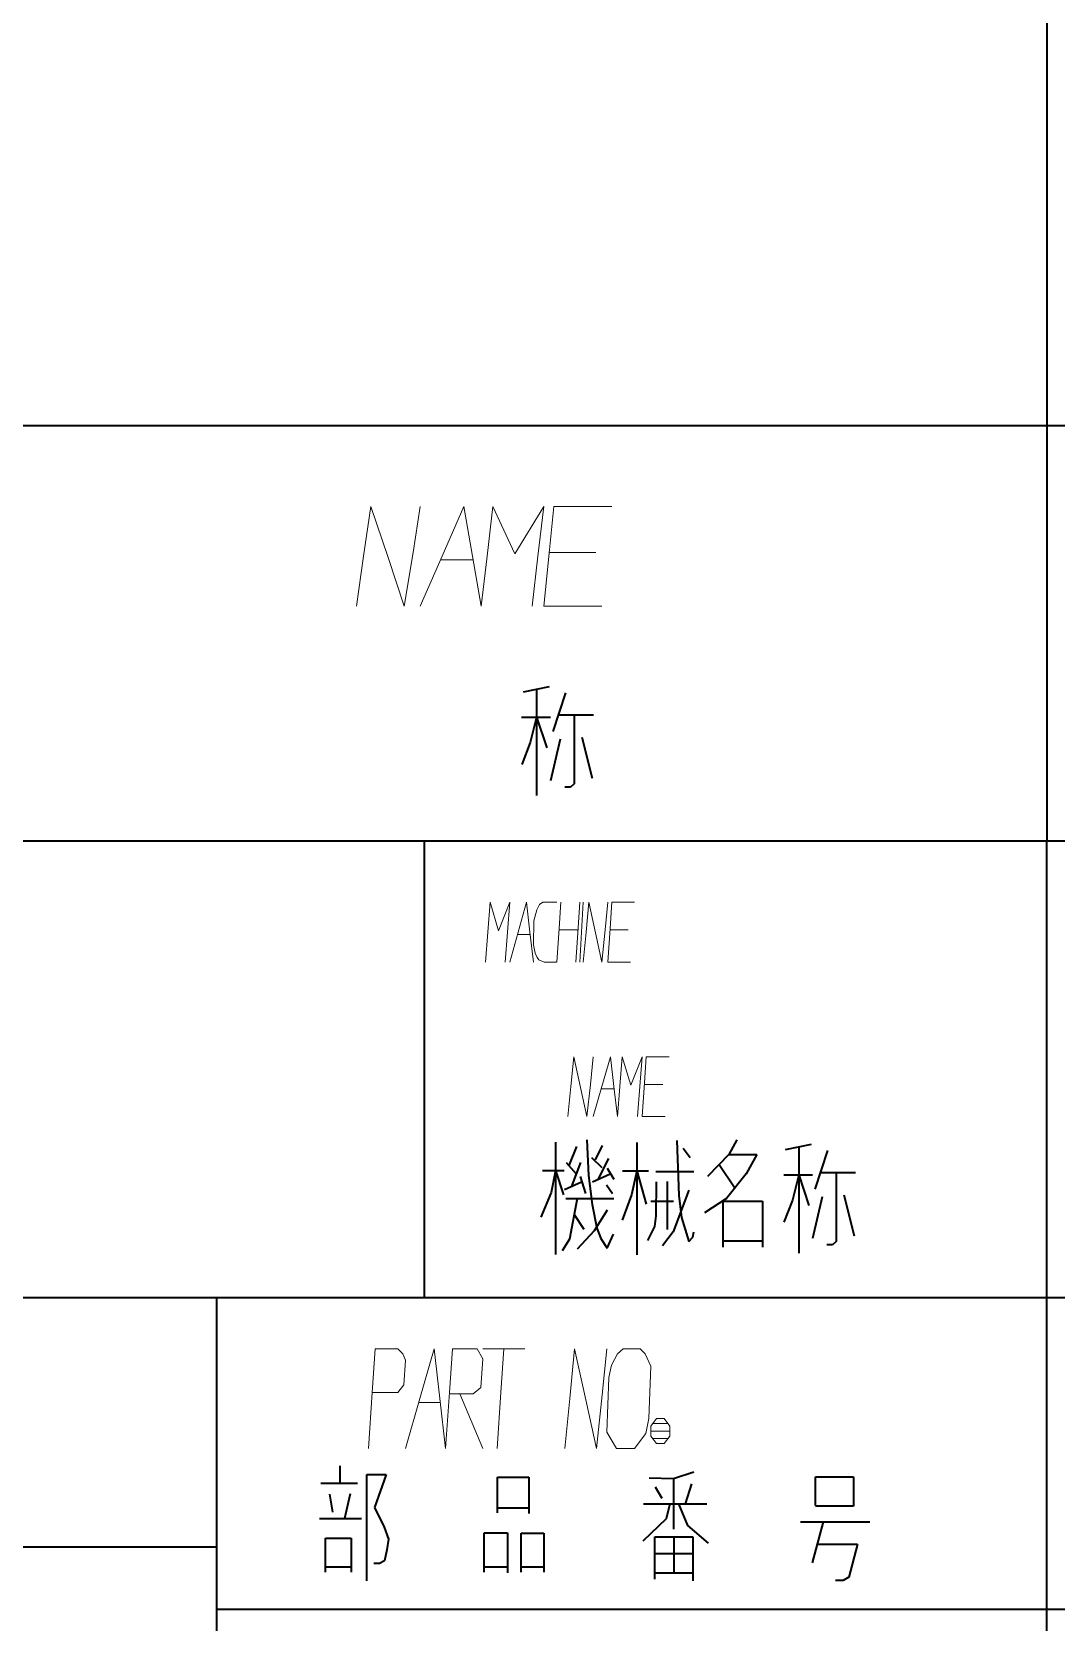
# Model space of a CAD drawing. Header units: millimetres. Extents: x 1333 to 104182, y -62926 to -5704.
# Drawn here: x 49491.8 to 49541.2, y -62625.2 to -62548.6 of the extents above; entities that cross this region are included whole.
import ezdxf

# ---------------------------------------------------------------- set-up
doc = ezdxf.new("R2010")
doc.units = ezdxf.units.MM
doc.header["$LTSCALE"] = 0.5
doc.layers.add('08', color=1, linetype='Continuous')

# ---------------------------------------------------------------- blocks, each defined once
blk = doc.blocks.new('D')
at = {"color": 7, "lineweight": 35, "ltscale": 0.25}
blk.add_line((54196.08, -14049.043), (54196.08, -14069.043), dxfattribs=at)
at = {"color": 7, "lineweight": 35}
blk.add_line((54356.08, -14069.043), (54076.08, -14069.043), dxfattribs=at)
blk = doc.blocks.new('arwear')
at = {"layer": '08', "color": 3, "xscale": 0.5, "yscale": 0.5, "zscale": 0.5}
blk.add_blockref('D', (26347.04, -5592.506), dxfattribs=at)

msp = doc.modelspace()

# ---------------------------------------------------------------- linework, layer by layer
at = {"color": 7, "lineweight": 35}
for p, q in [((49700.743, -62567.561), (49420.743, -62567.561)), ((49700.743, -62567.561), (49420.743, -62567.561)), ((49700.743, -62567.561), (49420.743, -62567.561)), ((49700.743, -62587.561), (49420.743, -62587.561)), ((49700.743, -62587.561), (49420.743, -62587.561)), ((49700.743, -62587.561), (49420.743, -62587.561)), ((49700.743, -62587.561), (49420.743, -62587.561)), ((49540.743, -62639.561), (49540.743, -62587.561)), ((49670.743, -62609.561), (49420.743, -62609.561)), ((49420.743, -62621.561), (49500.743, -62621.561)), ((49500.743, -62624.561), (49670.743, -62624.561))]:
    msp.add_line(p, q, dxfattribs=at)
at = {"color": 7, "lineweight": 35, "ltscale": 0.25}
msp.add_line((49540.743, -62567.561), (49540.743, -62587.561), dxfattribs=at)
msp.add_line((49540.743, -62567.561), (49540.743, -62587.561), dxfattribs=at)
at = {"color": 7, "lineweight": 35, "ltscale": 0.015902}
for p, q in [((49516.764, -62580.126), (49515.519, -62580.387)), ((49516.764, -62580.126), (49515.519, -62580.387)), ((49529.39, -62602.174), (49528.145, -62602.435))]:
    msp.add_line(p, q, dxfattribs=at)
at = {"color": 7, "lineweight": 35, "ltscale": 0.063974}
msp.add_line((49516.169, -62580.251), (49516.169, -62585.369), dxfattribs=at)
msp.add_line((49516.169, -62580.251), (49516.169, -62585.369), dxfattribs=at)
at = {"color": 7, "lineweight": 35, "ltscale": 0.024588}
for p, q in [((49517.554, -62580.414), (49516.95, -62582.286)), ((49517.554, -62580.414), (49516.95, -62582.286)), ((49530.18, -62602.463), (49529.576, -62604.334))]:
    msp.add_line(p, q, dxfattribs=at)
at = {"color": 7, "lineweight": 35, "ltscale": 0.01731}
msp.add_line((49515.445, -62581.597), (49516.83, -62581.597), dxfattribs=at)
msp.add_line((49515.445, -62581.597), (49516.83, -62581.597), dxfattribs=at)
at = {"color": 7, "lineweight": 35, "ltscale": 0.015609}
for p, q in [((49516.169, -62581.597), (49515.863, -62582.808)), ((49516.169, -62581.597), (49515.863, -62582.808)), ((49528.794, -62603.645), (49528.489, -62604.856))]:
    msp.add_line(p, q, dxfattribs=at)
at = {"color": 7, "lineweight": 35, "ltscale": 0.019512}
msp.add_line((49516.169, -62581.597), (49516.663, -62583.078), dxfattribs=at)
msp.add_line((49516.169, -62581.597), (49516.663, -62583.078), dxfattribs=at)
at = {"color": 7, "lineweight": 35, "ltscale": 0.021167}
for p, q in [((49517.208, -62581.487), (49518.901, -62581.487)), ((49517.208, -62581.487), (49518.901, -62581.487)), ((49529.834, -62603.535), (49531.527, -62603.535))]:
    msp.add_line(p, q, dxfattribs=at)
at = {"color": 7, "lineweight": 35, "ltscale": 0.041415}
for p, q in [((49517.972, -62581.487), (49517.972, -62584.8)), ((49517.972, -62581.487), (49517.972, -62584.8)), ((49530.598, -62603.535), (49530.598, -62606.849))]:
    msp.add_line(p, q, dxfattribs=at)
at = {"color": 7, "lineweight": 35, "ltscale": 0.014329}
for p, q in [((49515.863, -62582.808), (49515.454, -62583.879)), ((49515.863, -62582.808), (49515.454, -62583.879)), ((49528.489, -62604.856), (49528.08, -62605.927))]:
    msp.add_line(p, q, dxfattribs=at)
at = {"color": 7, "lineweight": 35, "ltscale": 0.025806}
msp.add_line((49517.303, -62582.649), (49516.838, -62584.661), dxfattribs=at)
msp.add_line((49517.303, -62582.649), (49516.838, -62584.661), dxfattribs=at)
at = {"color": 7, "lineweight": 35, "ltscale": 0.025432}
for p, q in [((49518.344, -62582.556), (49518.836, -62584.53)), ((49518.344, -62582.556), (49518.836, -62584.53)), ((49530.969, -62604.604), (49531.461, -62606.578))]:
    msp.add_line(p, q, dxfattribs=at)
at = {"color": 7, "lineweight": 35, "ltscale": 0.003491}
msp.add_line((49517.805, -62584.968), (49517.526, -62584.968), dxfattribs=at)
msp.add_line((49517.805, -62584.968), (49517.526, -62584.968), dxfattribs=at)
at = {"color": 7, "lineweight": 35, "ltscale": 0.002954}
msp.add_line((49517.972, -62584.8), (49517.805, -62584.968), dxfattribs=at)
msp.add_line((49517.972, -62584.8), (49517.805, -62584.968), dxfattribs=at)
at = {"color": 7, "lineweight": 35, "ltscale": 0.275}
msp.add_line((49510.743, -62587.561), (49510.743, -62609.561), dxfattribs=at)
at = {"color": 7, "lineweight": 35, "ltscale": 0.021664}
msp.add_line((49518.581, -62601.951), (49518.672, -62603.682), dxfattribs=at)
at = {"color": 7, "lineweight": 35, "ltscale": 0.0331}
msp.add_line((49522.93, -62601.988), (49523.013, -62604.635), dxfattribs=at)
at = {"color": 7, "lineweight": 35, "ltscale": 0.010047}
msp.add_line((49525.816, -62601.963), (49525.435, -62602.671), dxfattribs=at)
at = {"color": 7, "lineweight": 35, "ltscale": 0.067471}
msp.add_line((49517.071, -62602.076), (49517.071, -62607.474), dxfattribs=at)
at = {"color": 7, "lineweight": 35, "ltscale": 0.012407}
msp.add_line((49518.096, -62602.272), (49517.713, -62603.188), dxfattribs=at)
at = {"color": 7, "lineweight": 35, "ltscale": 0.009567}
msp.add_line((49519.331, -62602.235), (49518.993, -62602.922), dxfattribs=at)
at = {"color": 7, "lineweight": 35, "ltscale": 0.067654}
msp.add_line((49521.003, -62602.089), (49521.003, -62607.501), dxfattribs=at)
at = {"color": 7, "lineweight": 35, "ltscale": 0.007029}
msp.add_line((49523.232, -62602.363), (49523.571, -62602.812), dxfattribs=at)
at = {"color": 7, "lineweight": 35, "ltscale": 0.018414}
msp.add_line((49525.435, -62602.671), (49524.404, -62603.723), dxfattribs=at)
at = {"color": 7, "lineweight": 35, "ltscale": 0.016833}
msp.add_line((49525.435, -62602.671), (49526.782, -62602.671), dxfattribs=at)
at = {"color": 7, "lineweight": 35, "ltscale": 0.013329}
msp.add_line((49526.782, -62602.671), (49526.262, -62603.602), dxfattribs=at)
at = {"color": 7, "lineweight": 35, "ltscale": 0.063971}
msp.add_line((49528.794, -62602.299), (49528.794, -62607.416), dxfattribs=at)
at = {"color": 7, "lineweight": 35, "ltscale": 0.013098}
msp.add_line((49516.454, -62603.429), (49517.502, -62603.429), dxfattribs=at)
at = {"color": 7, "lineweight": 35, "ltscale": 0.013547}
msp.add_line((49517.071, -62603.429), (49516.87, -62604.494), dxfattribs=at)
at = {"color": 7, "lineweight": 35, "ltscale": 0.015528}
msp.add_line((49517.071, -62603.429), (49517.459, -62604.609), dxfattribs=at)
at = {"color": 7, "lineweight": 35, "ltscale": 0.009157}
msp.add_line((49517.585, -62603.05), (49518.069, -62603.6), dxfattribs=at)
at = {"color": 7, "lineweight": 35, "ltscale": 0.016009}
msp.add_line((49518.28, -62603.041), (49517.832, -62604.241), dxfattribs=at)
at = {"color": 7, "lineweight": 35, "ltscale": 0.008649}
msp.add_line((49518.819, -62602.803), (49519.312, -62603.288), dxfattribs=at)
at = {"color": 7, "lineweight": 35, "ltscale": 0.014328}
msp.add_line((49519.623, -62602.849), (49519.111, -62603.874), dxfattribs=at)
at = {"color": 7, "lineweight": 35, "ltscale": 0.007707}
msp.add_line((49519.559, -62603.325), (49519.887, -62603.847), dxfattribs=at)
at = {"color": 7, "lineweight": 35, "ltscale": 0.01554}
msp.add_line((49520.308, -62603.444), (49521.551, -62603.444), dxfattribs=at)
at = {"color": 7, "lineweight": 35, "ltscale": 0.01491}
msp.add_line((49521.003, -62603.444), (49520.738, -62604.607), dxfattribs=at)
at = {"color": 7, "lineweight": 35, "ltscale": 0.020909}
msp.add_line((49521.003, -62603.444), (49521.45, -62605.056), dxfattribs=at)
at = {"color": 7, "lineweight": 35, "ltscale": 0.022961}
msp.add_line((49521.907, -62603.481), (49523.744, -62603.481), dxfattribs=at)
at = {"color": 7, "lineweight": 35, "ltscale": 0.016928}
msp.add_line((49525.72, -62604.278), (49524.956, -62603.16), dxfattribs=at)
at = {"color": 7, "lineweight": 35, "ltscale": 0.011299}
msp.add_line((49517.503, -62604.351), (49518.325, -62603.975), dxfattribs=at)
at = {"color": 7, "lineweight": 35, "ltscale": 0.010788}
msp.add_line((49518.27, -62603.719), (49518.526, -62604.543), dxfattribs=at)
at = {"color": 7, "lineweight": 35, "ltscale": 0.017424}
msp.add_line((49518.672, -62603.682), (49518.846, -62605.065), dxfattribs=at)
at = {"color": 7, "lineweight": 35, "ltscale": 0.011622}
msp.add_line((49518.864, -62603.975), (49519.714, -62603.6), dxfattribs=at)
at = {"color": 7, "lineweight": 35, "ltscale": 0.006406}
msp.add_line((49519.532, -62604.122), (49519.824, -62604.543), dxfattribs=at)
at = {"color": 7, "lineweight": 35, "ltscale": 0.020491}
msp.add_line((49521.934, -62603.975), (49521.917, -62605.614), dxfattribs=at)
at = {"color": 7, "lineweight": 35, "ltscale": 0.028964}
msp.add_line((49522.464, -62603.966), (49522.464, -62606.283), dxfattribs=at)
at = {"color": 7, "lineweight": 35, "ltscale": 0.018948}
msp.add_line((49526.262, -62603.602), (49525.314, -62604.785), dxfattribs=at)
at = {"color": 7, "lineweight": 35, "ltscale": 0.017297}
msp.add_line((49528.071, -62603.645), (49529.455, -62603.645), dxfattribs=at)
at = {"color": 7, "lineweight": 35, "ltscale": 0.019508}
msp.add_line((49528.794, -62603.645), (49529.288, -62605.126), dxfattribs=at)
at = {"color": 7, "lineweight": 35, "ltscale": 0.016204}
msp.add_line((49516.87, -62604.494), (49516.367, -62605.689), dxfattribs=at)
at = {"color": 7, "lineweight": 35, "ltscale": 0.028894}
msp.add_line((49517.576, -62604.781), (49519.887, -62604.781), dxfattribs=at)
at = {"color": 7, "lineweight": 35, "ltscale": 0.024939}
msp.add_line((49518.124, -62604.781), (49517.75, -62606.741), dxfattribs=at)
at = {"color": 7, "lineweight": 35, "ltscale": 0.016223}
msp.add_line((49520.738, -62604.607), (49520.29, -62605.825), dxfattribs=at)
at = {"color": 7, "lineweight": 35, "ltscale": 0.013708}
msp.add_line((49521.669, -62604.909), (49522.766, -62604.909), dxfattribs=at)
at = {"color": 7, "lineweight": 35, "ltscale": 0.026653}
msp.add_line((49523.497, -62604.387), (49522.748, -62606.384), dxfattribs=at)
at = {"color": 7, "lineweight": 35, "ltscale": 0.013388}
msp.add_line((49523.013, -62604.635), (49523.15, -62605.697), dxfattribs=at)
at = {"color": 7, "lineweight": 35, "ltscale": 0.015798}
msp.add_line((49525.314, -62604.785), (49524.254, -62605.474), dxfattribs=at)
at = {"color": 7, "lineweight": 35, "ltscale": 0.023572}
for p, q in [((49525.157, -62604.914), (49527.043, -62604.914)), ((49525.157, -62606.815), (49527.043, -62606.815))]:
    msp.add_line(p, q, dxfattribs=at)
at = {"color": 7, "lineweight": 35, "ltscale": 0.027603}
msp.add_line((49525.157, -62607.122), (49525.157, -62604.914), dxfattribs=at)
at = {"color": 7, "lineweight": 35, "ltscale": 0.027719}
msp.add_line((49527.043, -62604.914), (49527.043, -62607.131), dxfattribs=at)
at = {"color": 7, "lineweight": 35, "ltscale": 0.025803}
msp.add_line((49529.928, -62604.697), (49529.464, -62606.709), dxfattribs=at)
at = {"color": 7, "lineweight": 35, "ltscale": 0.010682}
msp.add_line((49517.977, -62605.549), (49518.444, -62606.265), dxfattribs=at)
at = {"color": 7, "lineweight": 35, "ltscale": 0.014569}
msp.add_line((49518.846, -62605.065), (49519.065, -62606.21), dxfattribs=at)
at = {"color": 7, "lineweight": 35, "ltscale": 0.01454}
msp.add_line((49519.559, -62605.349), (49518.947, -62606.338), dxfattribs=at)
at = {"color": 7, "lineweight": 35, "ltscale": 0.006477}
msp.add_line((49521.917, -62605.614), (49521.843, -62606.127), dxfattribs=at)
at = {"color": 7, "lineweight": 35, "ltscale": 0.015171}
msp.add_line((49523.15, -62605.697), (49523.497, -62606.86), dxfattribs=at)
at = {"color": 7, "lineweight": 35, "ltscale": 0.015131}
msp.add_line((49518.947, -62606.338), (49518.115, -62607.217), dxfattribs=at)
at = {"color": 7, "lineweight": 35, "ltscale": 0.006739}
msp.add_line((49519.065, -62606.21), (49519.257, -62606.714), dxfattribs=at)
at = {"color": 7, "lineweight": 35, "ltscale": 0.009213}
msp.add_line((49519.568, -62607.171), (49519.878, -62606.503), dxfattribs=at)
at = {"color": 7, "lineweight": 35, "ltscale": 0.009466}
msp.add_line((49521.843, -62606.127), (49521.505, -62606.805), dxfattribs=at)
at = {"color": 7, "lineweight": 35, "ltscale": 0.010708}
msp.add_line((49522.748, -62606.384), (49522.236, -62607.071), dxfattribs=at)
at = {"color": 7, "lineweight": 35, "ltscale": 0.00337}
msp.add_line((49523.698, -62606.649), (49523.744, -62606.384), dxfattribs=at)
at = {"color": 7, "lineweight": 35, "ltscale": 0.008224}
msp.add_line((49517.75, -62606.741), (49517.402, -62607.299), dxfattribs=at)
at = {"color": 7, "lineweight": 35, "ltscale": 0.006915}
msp.add_line((49519.257, -62606.714), (49519.568, -62607.171), dxfattribs=at)
at = {"color": 7, "lineweight": 35, "ltscale": 0.003641}
msp.add_line((49523.497, -62606.86), (49523.698, -62606.649), dxfattribs=at)
at = {"color": 7, "lineweight": 35, "ltscale": 0.003479}
msp.add_line((49530.43, -62607.016), (49530.152, -62607.016), dxfattribs=at)
at = {"color": 7, "lineweight": 35, "ltscale": 0.002963}
msp.add_line((49530.598, -62606.849), (49530.43, -62607.016), dxfattribs=at)
at = {"color": 7, "lineweight": 35, "ltscale": 0.375}
msp.add_line((49500.743, -62609.561), (49500.743, -62639.561), dxfattribs=at)
at = {"color": 7, "lineweight": 35, "ltscale": 0.010388}
msp.add_line((49506.679, -62617.661), (49506.679, -62618.492), dxfattribs=at)
at = {"color": 7, "lineweight": 35, "ltscale": 0.011658}
msp.add_line((49507.983, -62618.076), (49508.916, -62618.076), dxfattribs=at)
at = {"color": 7, "lineweight": 35, "ltscale": 0.063995}
msp.add_line((49507.983, -62623.196), (49507.983, -62618.076), dxfattribs=at)
at = {"color": 7, "lineweight": 35, "ltscale": 0.021058}
msp.add_line((49508.916, -62618.076), (49508.352, -62619.664), dxfattribs=at)
at = {"color": 7, "lineweight": 35, "ltscale": 0.012818}
msp.add_line((49523.74, -62617.968), (49522.767, -62618.293), dxfattribs=at)
at = {"color": 7, "lineweight": 35, "ltscale": 0.022021}
msp.add_line((49505.776, -62618.492), (49507.538, -62618.492), dxfattribs=at)
at = {"color": 7, "lineweight": 35, "ltscale": 0.019055}
for p, q in [((49514.276, -62618.21), (49515.8, -62618.21)), ((49514.276, -62619.679), (49515.8, -62619.679))]:
    msp.add_line(p, q, dxfattribs=at)
at = {"color": 7, "lineweight": 35, "ltscale": 0.021518}
msp.add_line((49514.276, -62619.931), (49514.276, -62618.21), dxfattribs=at)
at = {"color": 7, "lineweight": 35, "ltscale": 0.021887}
msp.add_line((49515.8, -62618.21), (49515.8, -62619.961), dxfattribs=at)
at = {"color": 7, "lineweight": 35, "ltscale": 0.014787}
msp.add_line((49522.767, -62618.293), (49521.585, -62618.264), dxfattribs=at)
at = {"color": 7, "lineweight": 35, "ltscale": 0.007986}
msp.add_line((49521.879, -62618.674), (49522.204, -62619.224), dxfattribs=at)
at = {"color": 7, "lineweight": 35, "ltscale": 0.030359}
msp.add_line((49522.767, -62618.293), (49522.767, -62620.721), dxfattribs=at)
at = {"color": 7, "lineweight": 35, "ltscale": 0.01256}
msp.add_line((49523.627, -62618.533), (49523.331, -62619.493), dxfattribs=at)
at = {"color": 7, "lineweight": 35, "ltscale": 0.0229}
for p, q in [((49529.6, -62618.187), (49531.432, -62618.187)), ((49531.432, -62619.613), (49529.6, -62619.613)), ((49521.866, -62621.088), (49523.698, -62621.088)), ((49521.866, -62621.893), (49523.698, -62621.893)), ((49521.866, -62622.825), (49523.698, -62622.825))]:
    msp.add_line(p, q, dxfattribs=at)
at = {"color": 7, "lineweight": 35, "ltscale": 0.017294}
msp.add_line((49529.6, -62619.571), (49529.6, -62618.187), dxfattribs=at)
at = {"color": 7, "lineweight": 35, "ltscale": 0.017825}
msp.add_line((49531.432, -62618.187), (49531.432, -62619.613), dxfattribs=at)
at = {"color": 7, "lineweight": 35, "ltscale": 0.010914}
msp.add_line((49506.191, -62619.026), (49506.338, -62619.887), dxfattribs=at)
at = {"color": 7, "lineweight": 35, "ltscale": 0.01521}
msp.add_line((49507.183, -62619.011), (49506.917, -62620.198), dxfattribs=at)
at = {"color": 7, "lineweight": 35, "ltscale": 0.03822}
msp.add_line((49521.316, -62619.493), (49524.374, -62619.493), dxfattribs=at)
at = {"color": 7, "lineweight": 35, "ltscale": 0.009288}
msp.add_line((49522.585, -62619.493), (49522.401, -62620.213), dxfattribs=at)
at = {"color": 7, "lineweight": 35, "ltscale": 0.01416}
msp.add_line((49523.006, -62619.493), (49523.444, -62620.538), dxfattribs=at)
at = {"color": 7, "lineweight": 35, "ltscale": 0.025366}
msp.add_line((49505.702, -62620.198), (49507.731, -62620.198), dxfattribs=at)
at = {"color": 7, "lineweight": 35, "ltscale": 0.013274}
msp.add_line((49508.352, -62619.664), (49508.827, -62620.614), dxfattribs=at)
at = {"color": 7, "lineweight": 35, "ltscale": 0.01933}
msp.add_line((49522.401, -62620.213), (49521.288, -62621.286), dxfattribs=at)
at = {"color": 7, "lineweight": 35, "ltscale": 0.041748}
msp.add_line((49528.881, -62620.362), (49532.221, -62620.362), dxfattribs=at)
at = {"color": 7, "lineweight": 35, "ltscale": 0.025631}
msp.add_line((49529.966, -62620.362), (49529.436, -62622.342), dxfattribs=at)
at = {"color": 7, "lineweight": 35, "ltscale": 0.007682}
msp.add_line((49508.827, -62620.614), (49509.034, -62621.193), dxfattribs=at)
at = {"color": 7, "lineweight": 35, "ltscale": 0.014063}
for p, q in [((49513.639, -62620.896), (49514.764, -62620.896)), ((49513.639, -62622.528), (49514.764, -62622.528))]:
    msp.add_line(p, q, dxfattribs=at)
at = {"color": 7, "lineweight": 35, "ltscale": 0.023557}
msp.add_line((49513.639, -62622.78), (49513.639, -62620.896), dxfattribs=at)
at = {"color": 7, "lineweight": 35, "ltscale": 0.023926}
msp.add_line((49514.764, -62620.896), (49514.764, -62622.81), dxfattribs=at)
at = {"color": 7, "lineweight": 35, "ltscale": 0.013696}
for p, q in [((49515.416, -62620.911), (49516.511, -62620.911)), ((49515.416, -62622.528), (49516.511, -62622.528))]:
    msp.add_line(p, q, dxfattribs=at)
at = {"color": 7, "lineweight": 35, "ltscale": 0.023373}
for p, q in [((49515.416, -62622.78), (49515.416, -62620.911)), ((49516.511, -62620.911), (49516.511, -62622.78))]:
    msp.add_line(p, q, dxfattribs=at)
at = {"color": 7, "lineweight": 35, "ltscale": 0.025415}
msp.add_line((49521.866, -62623.121), (49521.866, -62621.088), dxfattribs=at)
at = {"color": 7, "lineweight": 35, "ltscale": 0.02171}
msp.add_line((49522.782, -62621.088), (49522.782, -62622.825), dxfattribs=at)
at = {"color": 7, "lineweight": 35, "ltscale": 0.016253}
msp.add_line((49523.444, -62620.538), (49524.43, -62621.385), dxfattribs=at)
at = {"color": 7, "lineweight": 35, "ltscale": 0.026477}
msp.add_line((49523.698, -62621.088), (49523.698, -62623.206), dxfattribs=at)
at = {"color": 7, "lineweight": 35, "ltscale": 0.015356}
for p, q in [((49505.999, -62621.148), (49507.227, -62621.148)), ((49505.999, -62622.528), (49507.227, -62622.528))]:
    msp.add_line(p, q, dxfattribs=at)
at = {"color": 7, "lineweight": 35, "ltscale": 0.020404}
for p, q in [((49505.999, -62622.78), (49505.999, -62621.148)), ((49507.227, -62621.148), (49507.227, -62622.78))]:
    msp.add_line(p, q, dxfattribs=at)
at = {"color": 7, "lineweight": 35, "ltscale": 0.006804}
msp.add_line((49508.945, -62621.712), (49508.841, -62622.246), dxfattribs=at)
at = {"color": 7, "lineweight": 35, "ltscale": 0.006585}
msp.add_line((49509.034, -62621.193), (49508.945, -62621.712), dxfattribs=at)
at = {"color": 7, "lineweight": 35, "ltscale": 0.024377}
msp.add_line((49529.679, -62621.433), (49531.629, -62621.433), dxfattribs=at)
at = {"color": 7, "lineweight": 35, "ltscale": 0.020591}
msp.add_line((49531.629, -62621.433), (49531.203, -62623.025), dxfattribs=at)
at = {"color": 7, "lineweight": 35, "ltscale": 0.003516}
msp.add_line((49508.604, -62622.365), (49508.323, -62622.365), dxfattribs=at)
at = {"color": 7, "lineweight": 35, "ltscale": 0.003316}
msp.add_line((49508.841, -62622.246), (49508.604, -62622.365), dxfattribs=at)
at = {"color": 7, "lineweight": 35, "ltscale": 0.004529}
msp.add_line((49530.935, -62623.179), (49530.573, -62623.179), dxfattribs=at)
at = {"color": 7, "lineweight": 35, "ltscale": 0.003862}
msp.add_line((49531.203, -62623.025), (49530.935, -62623.179), dxfattribs=at)
at = {"color": 7, "lineweight": 13}
for points in [[(49507.484, -62576.24), (49507.834, -62573.84), (49508.184, -62571.44), (49509.023, -62573.9), (49509.793, -62576.24), (49510.212, -62573.66), (49510.562, -62571.44)], [(49507.484, -62576.24), (49507.834, -62573.84), (49508.184, -62571.44), (49509.023, -62573.9), (49509.793, -62576.24), (49510.212, -62573.66), (49510.562, -62571.44)], [(49510.562, -62576.24), (49511.612, -62573.84), (49512.661, -62571.44), (49513.081, -62573.84), (49513.501, -62576.24)], [(49510.562, -62576.24), (49511.612, -62573.84), (49512.661, -62571.44), (49513.081, -62573.84), (49513.501, -62576.24)], [(49513.501, -62576.24), (49513.78, -62573.84), (49514.06, -62571.44), (49515.11, -62573.72), (49516.509, -62571.44), (49516.229, -62573.84), (49515.949, -62576.24)], [(49513.501, -62576.24), (49513.78, -62573.84), (49514.06, -62571.44), (49515.11, -62573.72), (49516.509, -62571.44), (49516.229, -62573.84), (49515.949, -62576.24)], [(49519.307, -62576.24), (49516.509, -62576.24), (49516.789, -62573.54), (49516.998, -62571.44), (49519.797, -62571.44)], [(49519.307, -62576.24), (49516.509, -62576.24), (49516.789, -62573.54), (49516.998, -62571.44), (49519.797, -62571.44)], [(49511.542, -62574.02), (49513.081, -62574.02)], [(49511.542, -62574.02), (49513.081, -62574.02)], [(49516.789, -62573.66), (49519.027, -62573.66)], [(49516.789, -62573.66), (49519.027, -62573.66)], [(49513.711, -62593.394), (49513.82, -62591.954), (49513.928, -62590.514), (49514.333, -62591.882), (49514.874, -62590.514), (49514.766, -62591.954), (49514.658, -62593.394)], [(49514.874, -62593.394), (49515.28, -62591.954), (49515.685, -62590.514), (49515.847, -62591.954), (49516.01, -62593.394)], [(49517.118, -62593.394), (49516.523, -62593.394), (49516.28, -62593.286), (49516.199, -62593.178), (49516.091, -62592.962), (49516.01, -62592.566), (49516.037, -62591.414), (49516.172, -62590.874), (49516.307, -62590.622), (49516.469, -62590.514), (49517.145, -62590.514)], [(49517.145, -62593.394), (49517.253, -62591.774), (49517.334, -62590.514)], [(49518.253, -62590.514), (49518.172, -62591.738), (49518.064, -62593.394)], [(49518.253, -62593.394), (49518.335, -62591.954), (49518.416, -62590.514)], [(49518.416, -62593.394), (49518.551, -62591.954), (49518.686, -62590.514), (49519.011, -62591.99), (49519.308, -62593.394), (49519.47, -62591.846), (49519.605, -62590.514)], [(49520.687, -62593.394), (49519.605, -62593.394), (49519.713, -62591.774), (49519.795, -62590.514), (49520.876, -62590.514)], [(49517.253, -62591.846), (49518.172, -62591.846)], [(49519.713, -62591.846), (49520.579, -62591.846)], [(49515.253, -62592.062), (49515.847, -62592.062)], [(49517.677, -62600.833), (49517.816, -62599.393), (49517.955, -62597.953), (49518.287, -62599.429), (49518.592, -62600.833), (49518.758, -62599.285), (49518.897, -62597.953)], [(49518.897, -62600.833), (49519.313, -62599.393), (49519.729, -62597.953), (49519.895, -62599.393), (49520.061, -62600.833)], [(49520.061, -62600.833), (49520.172, -62599.393), (49520.283, -62597.953), (49520.699, -62599.321), (49521.253, -62597.953), (49521.142, -62599.393), (49521.031, -62600.833)], [(49522.362, -62600.833), (49521.253, -62600.833), (49521.364, -62599.213), (49521.447, -62597.953), (49522.556, -62597.953)], [(49519.285, -62599.501), (49519.895, -62599.501)], [(49521.364, -62599.285), (49522.251, -62599.285)], [(49508.063, -62616.826), (49508.246, -62614.126), (49508.384, -62612.026), (49509.487, -62612.026), (49509.717, -62612.266), (49509.855, -62612.566), (49509.763, -62613.766), (49509.487, -62614.126), (49508.246, -62614.126)], [(49509.855, -62616.826), (49510.544, -62614.426), (49511.234, -62612.026), (49511.51, -62614.426), (49511.785, -62616.826)], [(49511.785, -62616.826), (49511.969, -62614.126), (49512.107, -62612.026), (49513.302, -62612.026), (49513.578, -62612.506), (49513.486, -62613.886), (49513.118, -62614.186), (49511.969, -62614.186)], [(49513.578, -62612.026), (49515.6, -62612.026)], [(49514.267, -62616.826), (49514.451, -62614.126), (49514.589, -62612.026)], [(49517.53, -62616.826), (49517.76, -62614.426), (49517.99, -62612.026), (49518.541, -62614.486), (49519.047, -62616.826), (49519.323, -62614.246), (49519.553, -62612.026)], [(49512.475, -62614.186), (49513.578, -62616.826)], [(49510.498, -62614.606), (49511.51, -62614.606)], [(49521.759, -62615.626), (49522.494, -62615.626)], [(49522.586, -62615.986), (49521.667, -62615.986)], [(49521.759, -62616.346), (49522.494, -62616.346)]]:
    msp.add_lwpolyline(points, dxfattribs=at)
for points in [[(49520.885, -62616.826), (49521.437, -62616.106), (49521.575, -62615.386), (49521.667, -62612.866), (49521.391, -62612.266), (49521.161, -62612.026), (49520.334, -62612.026), (49520.058, -62612.266), (49519.782, -62612.806), (49519.644, -62613.406), (49519.553, -62616.046), (49520.012, -62616.826)], [(49521.942, -62616.586), (49522.31, -62616.586), (49522.586, -62616.226), (49522.586, -62615.746), (49522.31, -62615.386), (49521.942, -62615.386), (49521.667, -62615.746), (49521.667, -62616.226)]]:
    msp.add_lwpolyline(points, close=True, dxfattribs=at)

# ---------------------------------------------------------------- block references
at = {"layer": '08', "color": 3, "xscale": 2, "yscale": 2, "zscale": 2}
msp.add_blockref('arwear', (-57349.417, -37313.505), dxfattribs=at)

doc.saveas('drawing.dxf')
